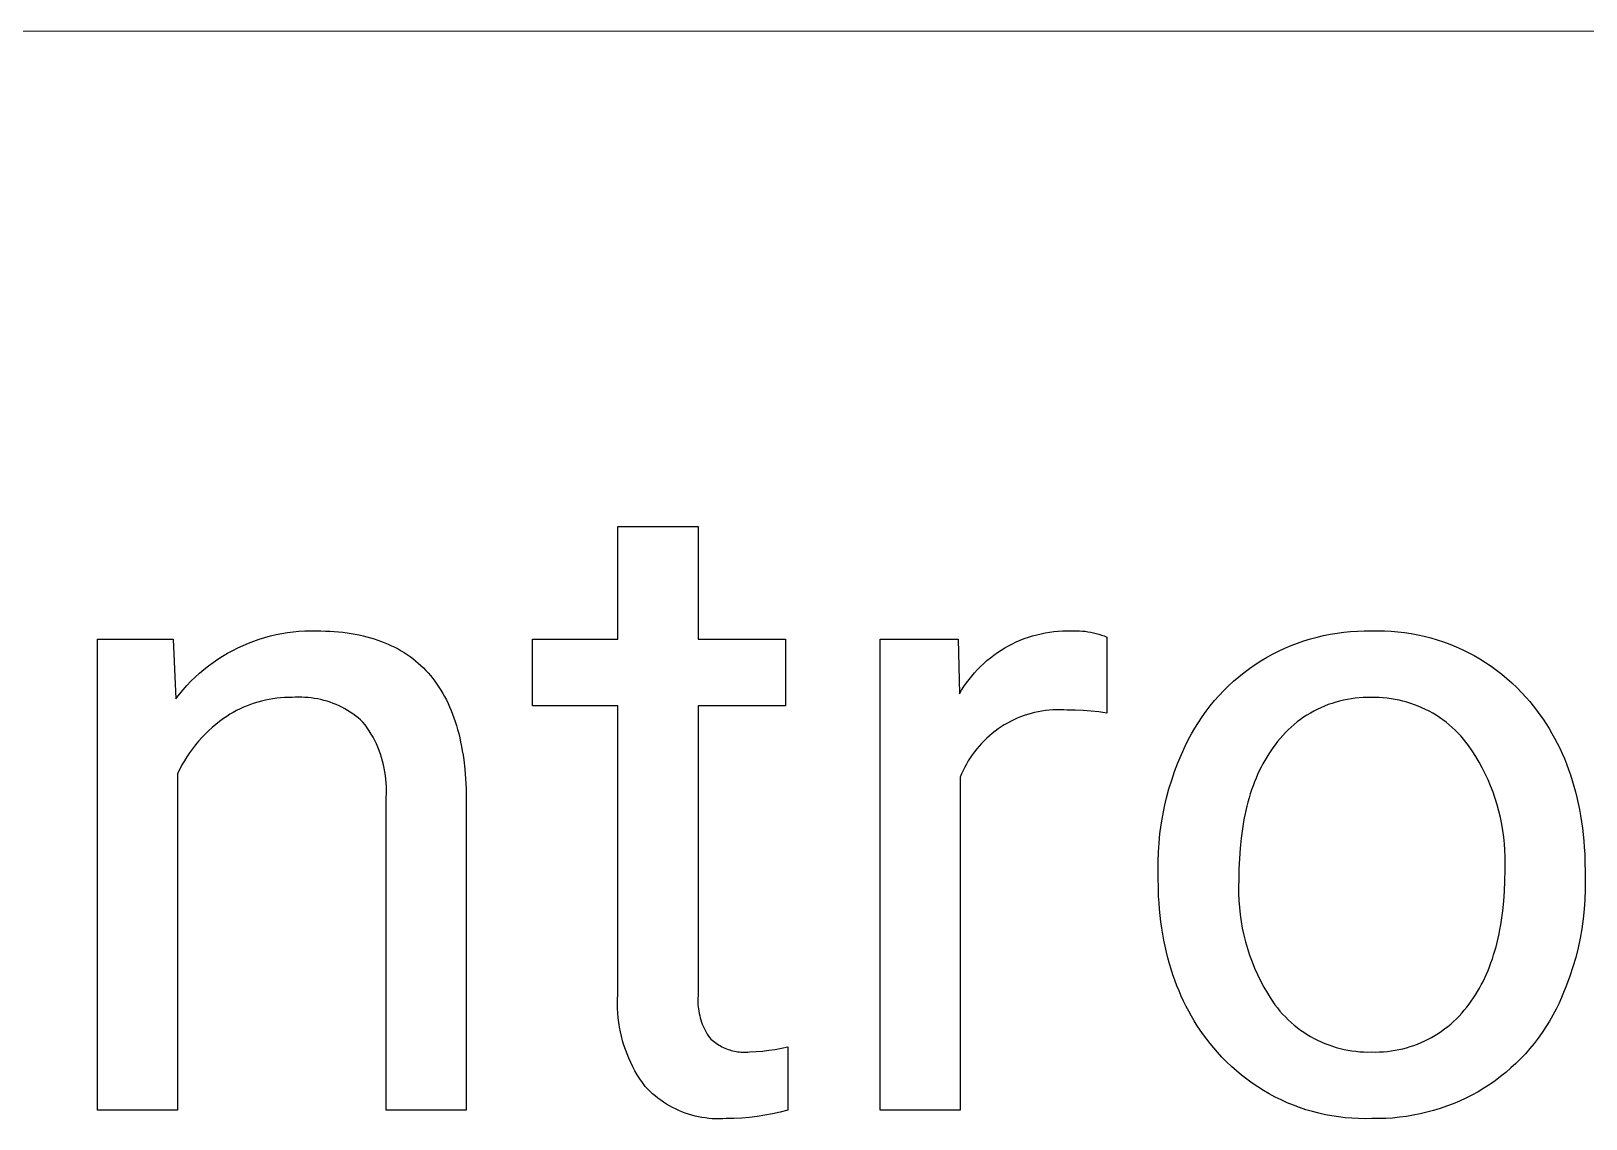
# Model space of a CAD drawing. Header units: millimetres. Extents: x -1519 to 3497, y -297 to 3208.
# Drawn here: x 2149.2 to 2234.4, y -76 to -16.4 of the extents above; entities that cross this region are included whole.
import ezdxf

# ---------------------------------------------------------------- set-up
doc = ezdxf.new("R2010")
doc.units = ezdxf.units.MM
doc.header["$MEASUREMENT"] = 0
doc.layers.add('Domyślny', color=7, linetype='Continuous', true_color=0x000000)

msp = doc.modelspace()

# ---------------------------------------------------------------- linework, layer by layer
at = {"layer": 'Domyślny', "color": 18, "lineweight": 15, "true_color": 0x000000}
msp.add_line((1601.477, -16.362), (3497.131, -16.362), dxfattribs=at)
at = {"layer": 'Domyślny'}
for p, q in [((2181.328, -49.705), (2181.328, -43.532)), ((2181.328, -43.532), (2185.729, -43.532)), ((2185.729, -43.532), (2185.729, -49.705)), ((2162.591, -49.456), (2162.902, -49.394)), ((2162.902, -49.394), (2163.216, -49.343)), ((2163.216, -49.343), (2163.53, -49.302)), ((2163.53, -49.302), (2163.846, -49.272)), ((2163.846, -49.272), (2164.163, -49.253)), ((2164.163, -49.253), (2164.48, -49.245)), ((2164.48, -49.245), (2164.797, -49.247)), ((2164.797, -49.247), (2165.05, -49.25)), ((2165.05, -49.25), (2165.299, -49.256)), ((2165.299, -49.256), (2165.544, -49.268)), ((2165.544, -49.268), (2165.785, -49.283)), ((2165.785, -49.283), (2166.022, -49.304)), ((2166.022, -49.304), (2166.255, -49.328)), ((2166.255, -49.328), (2166.484, -49.358)), ((2166.484, -49.358), (2166.709, -49.392)), ((2166.709, -49.392), (2166.931, -49.43)), ((2166.931, -49.43), (2167.148, -49.473)), ((2204.303, -49.461), (2204.535, -49.406)), ((2204.535, -49.406), (2204.768, -49.358)), ((2204.768, -49.358), (2205.004, -49.319)), ((2205.004, -49.319), (2205.24, -49.288)), ((2205.24, -49.288), (2205.478, -49.266)), ((2205.478, -49.266), (2205.716, -49.251)), ((2205.716, -49.251), (2205.954, -49.245)), ((2205.954, -49.245), (2206.193, -49.247)), ((2206.193, -49.247), (2206.346, -49.242)), ((2206.346, -49.242), (2206.5, -49.241)), ((2206.5, -49.241), (2206.653, -49.247)), ((2206.653, -49.247), (2206.807, -49.257)), ((2206.807, -49.257), (2206.959, -49.273)), ((2206.959, -49.273), (2207.111, -49.294)), ((2207.111, -49.294), (2207.263, -49.32)), ((2207.263, -49.32), (2207.413, -49.352)), ((2207.413, -49.352), (2207.562, -49.388)), ((2207.562, -49.388), (2207.71, -49.43)), ((2207.71, -49.43), (2207.856, -49.477)), ((2220.033, -49.506), (2220.399, -49.432)), ((2220.399, -49.432), (2220.768, -49.37)), ((2220.768, -49.37), (2221.139, -49.321)), ((2221.139, -49.321), (2221.511, -49.284)), ((2221.511, -49.284), (2221.884, -49.259)), ((2221.884, -49.259), (2222.257, -49.247)), ((2222.257, -49.247), (2222.631, -49.247)), ((2222.631, -49.247), (2222.999, -49.24)), ((2222.999, -49.24), (2223.366, -49.246)), ((2223.366, -49.246), (2223.733, -49.264)), ((2223.733, -49.264), (2224.099, -49.295)), ((2224.099, -49.295), (2224.464, -49.338)), ((2224.464, -49.338), (2224.828, -49.393)), ((2224.828, -49.393), (2225.189, -49.46)), ((2152.792, -75.537), (2152.792, -49.705)), ((2152.792, -49.705), (2156.953, -49.705)), ((2156.953, -49.705), (2157.096, -52.969)), ((2160.213, -50.32), (2160.496, -50.177)), ((2160.496, -50.177), (2160.784, -50.044)), ((2160.784, -50.044), (2161.077, -49.92)), ((2161.077, -49.92), (2161.373, -49.807)), ((2161.373, -49.807), (2161.673, -49.704)), ((2161.673, -49.704), (2161.976, -49.611)), ((2161.976, -49.611), (2162.282, -49.528)), ((2162.282, -49.528), (2162.591, -49.456)), ((2167.148, -49.473), (2167.361, -49.52)), ((2167.361, -49.52), (2167.571, -49.572)), ((2167.571, -49.572), (2167.776, -49.628)), ((2167.776, -49.628), (2167.978, -49.689)), ((2167.978, -49.689), (2168.176, -49.755)), ((2168.176, -49.755), (2168.369, -49.824)), ((2168.369, -49.824), (2168.559, -49.899)), ((2168.559, -49.899), (2168.745, -49.978)), ((2168.745, -49.978), (2168.927, -50.061)), ((2168.927, -50.061), (2169.104, -50.149)), ((2169.104, -50.149), (2169.278, -50.241)), ((2169.278, -50.241), (2169.448, -50.338)), ((2176.645, -53.362), (2176.645, -49.705)), ((2176.645, -49.705), (2181.328, -49.705)), ((2185.729, -49.705), (2190.53, -49.705)), ((2190.53, -49.705), (2190.53, -53.362)), ((2195.709, -75.537), (2195.709, -49.705)), ((2195.709, -49.705), (2199.988, -49.705)), ((2199.988, -49.705), (2200.06, -52.705)), ((2202.341, -50.311), (2202.544, -50.187)), ((2202.544, -50.187), (2202.752, -50.07)), ((2202.752, -50.07), (2202.964, -49.96)), ((2202.964, -49.96), (2203.179, -49.857)), ((2203.179, -49.857), (2203.398, -49.763)), ((2203.398, -49.763), (2203.62, -49.675)), ((2203.62, -49.675), (2203.845, -49.596)), ((2203.845, -49.596), (2204.073, -49.525)), ((2204.073, -49.525), (2204.303, -49.461)), ((2207.856, -49.477), (2208.001, -49.53)), ((2208.001, -49.53), (2208.143, -49.587)), ((2208.143, -49.587), (2208.143, -53.759)), ((2217.565, -50.356), (2217.904, -50.2)), ((2217.904, -50.2), (2218.249, -50.055)), ((2218.249, -50.055), (2218.598, -49.921)), ((2218.598, -49.921), (2218.951, -49.8)), ((2218.951, -49.8), (2219.309, -49.69)), ((2219.309, -49.69), (2219.669, -49.592)), ((2219.669, -49.592), (2220.033, -49.506)), ((2225.189, -49.46), (2225.548, -49.54)), ((2225.548, -49.54), (2225.903, -49.632)), ((2225.903, -49.632), (2226.256, -49.736)), ((2226.256, -49.736), (2226.605, -49.852)), ((2226.605, -49.852), (2226.949, -49.979)), ((2226.949, -49.979), (2227.29, -50.118)), ((2227.29, -50.118), (2227.625, -50.269)), ((2227.625, -50.269), (2227.955, -50.431)), ((2158.878, -51.173), (2159.133, -50.985)), ((2159.133, -50.985), (2159.395, -50.805)), ((2159.395, -50.805), (2159.662, -50.634)), ((2159.662, -50.634), (2159.935, -50.472)), ((2159.935, -50.472), (2160.213, -50.32)), ((2169.448, -50.338), (2169.614, -50.44)), ((2169.614, -50.44), (2169.776, -50.546)), ((2169.776, -50.546), (2169.935, -50.656)), ((2169.935, -50.656), (2170.089, -50.771)), ((2170.089, -50.771), (2170.239, -50.891)), ((2170.239, -50.891), (2170.385, -51.015)), ((2170.385, -51.015), (2170.528, -51.143)), ((2170.528, -51.143), (2170.666, -51.276)), ((2201.221, -51.198), (2201.394, -51.035)), ((2201.394, -51.035), (2201.573, -50.877)), ((2201.573, -50.877), (2201.758, -50.725)), ((2201.758, -50.725), (2201.947, -50.581)), ((2201.947, -50.581), (2202.142, -50.442)), ((2202.142, -50.442), (2202.341, -50.311)), ((2215.964, -51.309), (2216.269, -51.096)), ((2216.269, -51.096), (2216.58, -50.892)), ((2216.58, -50.892), (2216.902, -50.703)), ((2216.902, -50.703), (2217.231, -50.524)), ((2217.231, -50.524), (2217.565, -50.356)), ((2227.955, -50.431), (2228.279, -50.604)), ((2228.279, -50.604), (2228.597, -50.788)), ((2228.597, -50.788), (2228.909, -50.982)), ((2228.909, -50.982), (2229.214, -51.187)), ((2157.926, -52.011), (2158.153, -51.789)), ((2158.153, -51.789), (2158.388, -51.576)), ((2158.388, -51.576), (2158.63, -51.37)), ((2158.63, -51.37), (2158.878, -51.173)), ((2170.666, -51.276), (2170.801, -51.414)), ((2170.801, -51.414), (2170.931, -51.556)), ((2170.931, -51.556), (2171.058, -51.702)), ((2171.058, -51.702), (2171.18, -51.853)), ((2171.18, -51.853), (2171.299, -52.009)), ((2200.445, -52.103), (2200.588, -51.911)), ((2200.588, -51.911), (2200.737, -51.725)), ((2200.737, -51.725), (2200.892, -51.544)), ((2200.892, -51.544), (2201.053, -51.368)), ((2201.053, -51.368), (2201.221, -51.198)), ((2215.095, -52.01), (2215.377, -51.766)), ((2215.377, -51.766), (2215.667, -51.533)), ((2215.667, -51.533), (2215.964, -51.309)), ((2229.214, -51.187), (2229.512, -51.403)), ((2229.512, -51.403), (2229.802, -51.628)), ((2229.802, -51.628), (2230.085, -51.863)), ((2230.085, -51.863), (2230.359, -52.107)), ((2157.096, -52.969), (2157.291, -52.719)), ((2157.291, -52.719), (2157.495, -52.476)), ((2157.495, -52.476), (2157.706, -52.24)), ((2157.706, -52.24), (2157.926, -52.011)), ((2171.299, -52.009), (2171.414, -52.169)), ((2171.414, -52.169), (2171.524, -52.333)), ((2171.524, -52.333), (2171.631, -52.503)), ((2171.631, -52.503), (2171.734, -52.676)), ((2171.734, -52.676), (2171.833, -52.854)), ((2171.833, -52.854), (2171.928, -53.037)), ((2200.06, -52.705), (2200.181, -52.5)), ((2200.181, -52.5), (2200.31, -52.299)), ((2200.31, -52.299), (2200.445, -52.103)), ((2214.055, -53.072), (2214.302, -52.794)), ((2214.302, -52.794), (2214.557, -52.523)), ((2214.557, -52.523), (2214.822, -52.262)), ((2214.822, -52.262), (2215.095, -52.01)), ((2230.359, -52.107), (2230.625, -52.361)), ((2230.625, -52.361), (2230.882, -52.623)), ((2230.882, -52.623), (2231.131, -52.894)), ((2160.427, -53.618), (2160.242, -53.718)), ((2160.615, -53.524), (2160.427, -53.618)), ((2160.807, -53.436), (2160.615, -53.524)), ((2161.001, -53.355), (2160.807, -53.436)), ((2161.197, -53.28), (2161.001, -53.355)), ((2161.396, -53.212), (2161.197, -53.28)), ((2161.598, -53.15), (2161.396, -53.212)), ((2161.801, -53.095), (2161.598, -53.15)), ((2162.006, -53.047), (2161.801, -53.095)), ((2162.212, -53.006), (2162.006, -53.047)), ((2162.42, -52.972), (2162.212, -53.006)), ((2162.628, -52.945), (2162.42, -52.972)), ((2162.838, -52.924), (2162.628, -52.945)), ((2163.048, -52.911), (2162.838, -52.924)), ((2163.258, -52.904), (2163.048, -52.911)), ((2163.468, -52.905), (2163.258, -52.904)), ((2163.644, -52.893), (2163.468, -52.905)), ((2163.82, -52.887), (2163.644, -52.893)), ((2163.997, -52.888), (2163.82, -52.887)), ((2164.173, -52.894), (2163.997, -52.888)), ((2164.349, -52.907), (2164.173, -52.894)), ((2164.524, -52.926), (2164.349, -52.907)), ((2164.699, -52.951), (2164.524, -52.926)), ((2164.872, -52.981), (2164.699, -52.951)), ((2165.044, -53.018), (2164.872, -52.981)), ((2165.215, -53.061), (2165.044, -53.018)), ((2165.385, -53.11), (2165.215, -53.061)), ((2165.552, -53.165), (2165.385, -53.11)), ((2165.718, -53.225), (2165.552, -53.165)), ((2165.882, -53.291), (2165.718, -53.225)), ((2166.043, -53.363), (2165.882, -53.291)), ((2166.201, -53.44), (2166.043, -53.363)), ((2166.357, -53.523), (2166.201, -53.44)), ((2166.509, -53.611), (2166.357, -53.523)), ((2166.659, -53.705), (2166.509, -53.611)), ((2166.805, -53.803), (2166.659, -53.705)), ((2171.928, -53.037), (2172.019, -53.224)), ((2172.019, -53.224), (2172.106, -53.415)), ((2172.106, -53.415), (2172.189, -53.612)), ((2172.189, -53.612), (2172.268, -53.812)), ((2181.328, -53.362), (2176.645, -53.362)), ((2181.328, -69.197), (2181.328, -53.362)), ((2190.53, -53.362), (2185.729, -53.362)), ((2185.729, -53.362), (2185.729, -69.258)), ((2204.379, -53.684), (2204.183, -53.727)), ((2204.577, -53.648), (2204.379, -53.684)), ((2204.776, -53.619), (2204.577, -53.648)), ((2204.975, -53.597), (2204.776, -53.619)), ((2205.176, -53.582), (2204.975, -53.597)), ((2205.376, -53.574), (2205.176, -53.582)), ((2205.577, -53.572), (2205.376, -53.574)), ((2205.778, -53.578), (2205.577, -53.572)), ((2205.978, -53.591), (2205.778, -53.578)), ((2206.413, -53.596), (2205.978, -53.591)), ((2206.847, -53.615), (2206.413, -53.596)), ((2207.281, -53.648), (2206.847, -53.615)), ((2207.713, -53.696), (2207.281, -53.648)), ((2208.143, -53.759), (2207.713, -53.696)), ((2213.373, -53.955), (2213.59, -53.653)), ((2213.59, -53.653), (2213.818, -53.359)), ((2213.818, -53.359), (2214.055, -53.072)), ((2219.493, -53.652), (2219.303, -53.758)), ((2219.686, -53.553), (2219.493, -53.652)), ((2219.883, -53.46), (2219.686, -53.553)), ((2220.083, -53.374), (2219.883, -53.46)), ((2220.285, -53.295), (2220.083, -53.374)), ((2220.491, -53.223), (2220.285, -53.295)), ((2220.698, -53.159), (2220.491, -53.223)), ((2220.908, -53.101), (2220.698, -53.159)), ((2221.119, -53.051), (2220.908, -53.101)), ((2221.333, -53.008), (2221.119, -53.051)), ((2221.547, -52.972), (2221.333, -53.008)), ((2221.763, -52.944), (2221.547, -52.972)), ((2221.979, -52.923), (2221.763, -52.944)), ((2222.196, -52.909), (2221.979, -52.923)), ((2222.414, -52.903), (2222.196, -52.909)), ((2222.631, -52.905), (2222.414, -52.903)), ((2222.852, -52.903), (2222.631, -52.905)), ((2223.073, -52.908), (2222.852, -52.903)), ((2223.293, -52.921), (2223.073, -52.908)), ((2223.513, -52.942), (2223.293, -52.921)), ((2223.732, -52.97), (2223.513, -52.942)), ((2223.95, -53.006), (2223.732, -52.97)), ((2224.167, -53.049), (2223.95, -53.006)), ((2224.382, -53.1), (2224.167, -53.049)), ((2224.595, -53.158), (2224.382, -53.1)), ((2224.806, -53.224), (2224.595, -53.158)), ((2225.015, -53.296), (2224.806, -53.224)), ((2225.221, -53.376), (2225.015, -53.296)), ((2225.424, -53.463), (2225.221, -53.376)), ((2225.624, -53.557), (2225.424, -53.463)), ((2225.82, -53.658), (2225.624, -53.557)), ((2226.013, -53.766), (2225.82, -53.658)), ((2231.131, -52.894), (2231.33, -53.125)), ((2231.33, -53.125), (2231.524, -53.36)), ((2231.524, -53.36), (2231.711, -53.599)), ((2231.711, -53.599), (2231.891, -53.844)), ((2159.087, -54.549), (2158.891, -54.728)), ((2159.288, -54.378), (2159.087, -54.549)), ((2159.496, -54.213), (2159.288, -54.378)), ((2159.709, -54.055), (2159.496, -54.213)), ((2159.883, -53.937), (2159.709, -54.055)), ((2160.061, -53.825), (2159.883, -53.937)), ((2160.242, -53.718), (2160.061, -53.825)), ((2166.948, -53.907), (2166.805, -53.803)), ((2167.087, -54.015), (2166.948, -53.907)), ((2167.222, -54.128), (2167.087, -54.015)), ((2167.353, -54.246), (2167.222, -54.128)), ((2167.475, -54.407), (2167.353, -54.246)), ((2167.592, -54.571), (2167.475, -54.407)), ((2172.268, -53.812), (2172.344, -54.017)), ((2172.344, -54.017), (2172.415, -54.227)), ((2172.415, -54.227), (2172.482, -54.441)), ((2172.482, -54.441), (2172.546, -54.66)), ((2202.346, -54.513), (2202.18, -54.626)), ((2202.516, -54.407), (2202.346, -54.513)), ((2202.69, -54.306), (2202.516, -54.407)), ((2202.867, -54.211), (2202.69, -54.306)), ((2203.047, -54.123), (2202.867, -54.211)), ((2203.23, -54.04), (2203.047, -54.123)), ((2203.416, -53.964), (2203.23, -54.04)), ((2203.605, -53.895), (2203.416, -53.964)), ((2203.796, -53.832), (2203.605, -53.895)), ((2203.988, -53.776), (2203.796, -53.832)), ((2204.183, -53.727), (2203.988, -53.776)), ((2212.969, -54.58), (2213.166, -54.264)), ((2213.166, -54.264), (2213.373, -53.955)), ((2218.25, -54.525), (2218.091, -54.673)), ((2218.414, -54.382), (2218.25, -54.525)), ((2218.583, -54.245), (2218.414, -54.382)), ((2218.757, -54.114), (2218.583, -54.245)), ((2218.935, -53.989), (2218.757, -54.114)), ((2219.117, -53.871), (2218.935, -53.989)), ((2219.303, -53.758), (2219.117, -53.871)), ((2226.202, -53.88), (2226.013, -53.766)), ((2226.388, -54), (2226.202, -53.88)), ((2226.568, -54.127), (2226.388, -54)), ((2226.745, -54.26), (2226.568, -54.127)), ((2226.916, -54.4), (2226.745, -54.26)), ((2227.083, -54.544), (2226.916, -54.4)), ((2227.245, -54.695), (2227.083, -54.544)), ((2231.891, -53.844), (2232.065, -54.093)), ((2232.065, -54.093), (2232.233, -54.347)), ((2232.233, -54.347), (2232.395, -54.605)), ((2158.341, -55.302), (2158.171, -55.505)), ((2158.518, -55.104), (2158.341, -55.302)), ((2158.701, -54.913), (2158.518, -55.104)), ((2158.891, -54.728), (2158.701, -54.913)), ((2167.703, -54.739), (2167.592, -54.571)), ((2167.808, -54.911), (2167.703, -54.739)), ((2167.908, -55.086), (2167.808, -54.911)), ((2168.001, -55.264), (2167.908, -55.086)), ((2168.089, -55.446), (2168.001, -55.264)), ((2172.546, -54.66), (2172.605, -54.883)), ((2172.605, -54.883), (2172.661, -55.111)), ((2172.661, -55.111), (2172.712, -55.343)), ((2172.712, -55.343), (2172.76, -55.58)), ((2201.412, -55.272), (2201.272, -55.416)), ((2201.556, -55.132), (2201.412, -55.272)), ((2201.705, -54.998), (2201.556, -55.132)), ((2201.859, -54.868), (2201.705, -54.998)), ((2202.017, -54.744), (2201.859, -54.868)), ((2202.18, -54.626), (2202.017, -54.744)), ((2212.444, -55.564), (2212.608, -55.23)), ((2212.608, -55.23), (2212.783, -54.902)), ((2212.783, -54.902), (2212.969, -54.58)), ((2217.508, -55.318), (2217.377, -55.491)), ((2217.645, -55.149), (2217.508, -55.318)), ((2217.788, -54.985), (2217.645, -55.149)), ((2217.937, -54.827), (2217.788, -54.985)), ((2218.091, -54.673), (2217.937, -54.827)), ((2227.401, -54.851), (2227.245, -54.695)), ((2227.552, -55.013), (2227.401, -54.851)), ((2227.697, -55.179), (2227.552, -55.013)), ((2227.836, -55.351), (2227.697, -55.179)), ((2227.969, -55.527), (2227.836, -55.351)), ((2232.395, -54.605), (2232.55, -54.868)), ((2232.55, -54.868), (2232.699, -55.136)), ((2232.699, -55.136), (2232.842, -55.409)), ((2232.842, -55.409), (2232.978, -55.686)), ((2157.705, -56.149), (2157.564, -56.373)), ((2157.853, -55.929), (2157.705, -56.149)), ((2158.009, -55.714), (2157.853, -55.929)), ((2158.171, -55.505), (2158.009, -55.714)), ((2168.17, -55.63), (2168.089, -55.446)), ((2168.245, -55.817), (2168.17, -55.63)), ((2168.314, -56.007), (2168.245, -55.817)), ((2168.377, -56.198), (2168.314, -56.007)), ((2168.433, -56.392), (2168.377, -56.198)), ((2172.76, -55.58), (2172.804, -55.821)), ((2172.804, -55.821), (2172.843, -56.067)), ((2172.843, -56.067), (2172.879, -56.317)), ((2200.654, -56.206), (2200.548, -56.376)), ((2200.767, -56.04), (2200.654, -56.206)), ((2200.885, -55.877), (2200.767, -56.04)), ((2201.009, -55.719), (2200.885, -55.877)), ((2201.138, -55.565), (2201.009, -55.719)), ((2201.272, -55.416), (2201.138, -55.565)), ((2212.041, -56.486), (2212.235, -56.022)), ((2212.235, -56.022), (2212.444, -55.564)), ((2216.909, -56.172), (2216.801, -56.354)), ((2217.02, -55.996), (2216.909, -56.172)), ((2217.135, -55.823), (2217.02, -55.996)), ((2217.254, -55.655), (2217.135, -55.823)), ((2217.377, -55.491), (2217.254, -55.655)), ((2228.175, -55.826), (2227.969, -55.527)), ((2228.37, -56.133), (2228.175, -55.826)), ((2228.555, -56.445), (2228.37, -56.133)), ((2232.978, -55.686), (2233.108, -55.968)), ((2233.108, -55.968), (2233.232, -56.255)), ((2233.232, -56.255), (2233.349, -56.546)), ((2157.306, -56.836), (2157.189, -57.074)), ((2157.189, -57.074), (2157.189, -75.537)), ((2157.431, -56.602), (2157.306, -56.836)), ((2157.564, -56.373), (2157.431, -56.602)), ((2168.482, -56.587), (2168.433, -56.392)), ((2168.525, -56.784), (2168.482, -56.587)), ((2168.561, -56.982), (2168.525, -56.784)), ((2168.591, -57.181), (2168.561, -56.982)), ((2172.879, -56.317), (2172.939, -56.831)), ((2172.939, -56.831), (2172.983, -57.363)), ((2200.182, -57.091), (2200.106, -57.277)), ((2200.264, -56.908), (2200.182, -57.091)), ((2200.352, -56.727), (2200.264, -56.908)), ((2200.447, -56.55), (2200.352, -56.727)), ((2200.548, -56.376), (2200.447, -56.55)), ((2211.7, -57.431), (2211.862, -56.956)), ((2211.862, -56.956), (2212.041, -56.486)), ((2216.503, -56.924), (2216.411, -57.122)), ((2216.599, -56.729), (2216.503, -56.924)), ((2216.698, -56.539), (2216.599, -56.729)), ((2216.801, -56.354), (2216.698, -56.539)), ((2228.73, -56.764), (2228.555, -56.445)), ((2228.894, -57.088), (2228.73, -56.764)), ((2229.047, -57.418), (2228.894, -57.088)), ((2233.349, -56.546), (2233.46, -56.842)), ((2233.46, -56.842), (2233.564, -57.143)), ((2168.614, -57.382), (2168.591, -57.181)), ((2168.63, -57.583), (2168.614, -57.382)), ((2168.639, -57.784), (2168.63, -57.583)), ((2168.641, -57.985), (2168.639, -57.784)), ((2172.983, -57.363), (2173.011, -57.913)), ((2173.011, -57.913), (2173.023, -58.481)), ((2200.106, -57.277), (2200.106, -75.537)), ((2211.421, -58.397), (2211.552, -57.912)), ((2211.552, -57.912), (2211.7, -57.431)), ((2216.084, -57.96), (2216.012, -58.181)), ((2216.16, -57.744), (2216.084, -57.96)), ((2216.24, -57.532), (2216.16, -57.744)), ((2216.324, -57.325), (2216.24, -57.532)), ((2216.411, -57.122), (2216.324, -57.325)), ((2229.189, -57.752), (2229.047, -57.418)), ((2229.32, -58.091), (2229.189, -57.752)), ((2233.564, -57.143), (2233.663, -57.449)), ((2233.663, -57.449), (2233.755, -57.759)), ((2233.755, -57.759), (2233.84, -58.074)), ((2168.626, -58.388), (2168.637, -58.187)), ((2168.626, -75.537), (2168.626, -58.388)), ((2168.637, -58.187), (2168.641, -57.985)), ((2173.023, -58.481), (2173.023, -75.537)), ((2211.306, -58.887), (2211.421, -58.397)), ((2215.879, -58.634), (2215.819, -58.868)), ((2215.943, -58.405), (2215.879, -58.634)), ((2216.012, -58.181), (2215.943, -58.405)), ((2229.439, -58.434), (2229.32, -58.091)), ((2229.547, -58.781), (2229.439, -58.434)), ((2229.644, -59.131), (2229.547, -58.781)), ((2233.84, -58.074), (2233.919, -58.393)), ((2233.919, -58.393), (2233.992, -58.718)), ((2233.992, -58.718), (2234.059, -59.047)), ((2211.124, -59.876), (2211.207, -59.38)), ((2211.207, -59.38), (2211.306, -58.887)), ((2215.661, -59.594), (2215.616, -59.845)), ((2215.709, -59.348), (2215.661, -59.594)), ((2215.762, -59.106), (2215.709, -59.348)), ((2215.819, -58.868), (2215.762, -59.106)), ((2229.729, -59.484), (2229.644, -59.131)), ((2229.802, -59.84), (2229.729, -59.484)), ((2234.059, -59.047), (2234.119, -59.381)), ((2234.119, -59.381), (2234.173, -59.719)), ((2211.008, -60.875), (2211.058, -60.374)), ((2211.058, -60.374), (2211.124, -59.876)), ((2215.575, -60.101), (2215.505, -60.624)), ((2215.616, -59.845), (2215.575, -60.101)), ((2229.863, -60.198), (2229.802, -59.84)), ((2229.912, -60.558), (2229.863, -60.198)), ((2234.173, -59.719), (2234.22, -60.062)), ((2234.22, -60.062), (2234.262, -60.41)), ((2234.262, -60.41), (2234.297, -60.763)), ((2210.958, -61.879), (2210.975, -61.376)), ((2210.975, -61.376), (2211.008, -60.875)), ((2215.45, -61.165), (2215.411, -61.723)), ((2215.505, -60.624), (2215.45, -61.165)), ((2229.95, -60.919), (2229.912, -60.558)), ((2229.975, -61.281), (2229.95, -60.919)), ((2229.988, -61.644), (2229.975, -61.281)), ((2234.297, -60.763), (2234.325, -61.12)), ((2234.325, -61.12), (2234.347, -61.482)), ((2210.958, -62.381), (2210.958, -61.879)), ((2215.411, -61.723), (2215.388, -62.299)), ((2229.979, -62.371), (2229.989, -62.008)), ((2229.989, -62.008), (2229.988, -61.644)), ((2234.347, -61.482), (2234.363, -61.848)), ((2234.363, -61.848), (2234.376, -62.596)), ((2210.958, -62.692), (2210.958, -62.381)), ((2210.97, -63.434), (2210.958, -62.692)), ((2215.38, -62.892), (2215.368, -63.275)), ((2215.388, -62.299), (2215.38, -62.892)), ((2229.948, -63.519), (2229.971, -62.953)), ((2229.971, -62.953), (2229.979, -62.371)), ((2234.376, -62.907), (2234.375, -63.443)), ((2234.376, -62.596), (2234.376, -62.907)), ((2210.986, -63.798), (2210.97, -63.434)), ((2211.009, -64.157), (2210.986, -63.798)), ((2215.368, -63.275), (2215.369, -63.658)), ((2215.369, -63.658), (2215.383, -64.04)), ((2229.909, -64.068), (2229.948, -63.519)), ((2234.375, -63.443), (2234.356, -63.979)), ((2211.037, -64.512), (2211.009, -64.157)), ((2211.072, -64.862), (2211.037, -64.512)), ((2215.383, -64.04), (2215.411, -64.422)), ((2215.411, -64.422), (2215.452, -64.802)), ((2229.786, -65.117), (2229.855, -64.601)), ((2229.855, -64.601), (2229.909, -64.068)), ((2234.319, -64.513), (2234.262, -65.047)), ((2234.356, -63.979), (2234.319, -64.513)), ((2211.113, -65.208), (2211.072, -64.862)), ((2211.161, -65.549), (2211.113, -65.208)), ((2211.215, -65.885), (2211.161, -65.549)), ((2215.452, -64.802), (2215.506, -65.181)), ((2215.506, -65.181), (2215.573, -65.558)), ((2215.573, -65.558), (2215.654, -65.932)), ((2229.653, -65.861), (2229.701, -65.617)), ((2229.701, -65.617), (2229.745, -65.369)), ((2229.745, -65.369), (2229.786, -65.117)), ((2234.187, -65.578), (2234.094, -66.105)), ((2234.262, -65.047), (2234.187, -65.578)), ((2211.275, -66.217), (2211.215, -65.885)), ((2211.341, -66.544), (2211.275, -66.217)), ((2215.654, -65.932), (2215.747, -66.303)), ((2215.747, -66.303), (2215.853, -66.671)), ((2229.485, -66.568), (2229.545, -66.336)), ((2229.545, -66.336), (2229.601, -66.101)), ((2229.601, -66.101), (2229.653, -65.861)), ((2234.094, -66.105), (2233.983, -66.63)), ((2211.414, -66.866), (2211.341, -66.544)), ((2211.493, -67.184), (2211.414, -66.866)), ((2211.579, -67.497), (2211.493, -67.184)), ((2215.853, -66.671), (2215.973, -67.034)), ((2215.973, -67.034), (2216.104, -67.394)), ((2229.208, -67.453), (2229.283, -67.238)), ((2229.283, -67.238), (2229.354, -67.019)), ((2229.354, -67.019), (2229.422, -66.795)), ((2229.422, -66.795), (2229.485, -66.568)), ((2233.853, -67.15), (2233.705, -67.666)), ((2233.983, -66.63), (2233.853, -67.15)), ((2211.671, -67.806), (2211.579, -67.497)), ((2211.769, -68.11), (2211.671, -67.806)), ((2211.874, -68.409), (2211.769, -68.11)), ((2216.104, -67.394), (2216.248, -67.748)), ((2216.248, -67.748), (2216.405, -68.097)), ((2216.405, -68.097), (2216.573, -68.441)), ((2228.869, -68.273), (2228.959, -68.074)), ((2228.959, -68.074), (2229.046, -67.871)), ((2229.046, -67.871), (2229.129, -67.664)), ((2229.129, -67.664), (2229.208, -67.453)), ((2233.54, -68.176), (2233.356, -68.679)), ((2233.705, -67.666), (2233.54, -68.176)), ((2211.985, -68.704), (2211.874, -68.409)), ((2212.102, -68.994), (2211.985, -68.704)), ((2212.225, -69.28), (2212.102, -68.994)), ((2216.573, -68.441), (2216.754, -68.779)), ((2216.754, -68.779), (2216.946, -69.11)), ((2228.358, -69.205), (2228.468, -69.027)), ((2228.468, -69.027), (2228.574, -68.844)), ((2228.574, -68.844), (2228.676, -68.658)), ((2228.676, -68.658), (2228.774, -68.467)), ((2228.774, -68.467), (2228.869, -68.273)), ((2233.356, -68.679), (2233.156, -69.177)), ((2181.313, -69.707), (2181.316, -69.452)), ((2181.318, -69.962), (2181.313, -69.707)), ((2181.316, -69.452), (2181.328, -69.197)), ((2185.722, -69.38), (2185.719, -69.502)), ((2185.719, -69.502), (2185.721, -69.624)), ((2185.721, -69.624), (2185.726, -69.746)), ((2185.729, -69.258), (2185.722, -69.38)), ((2185.726, -69.746), (2185.736, -69.868)), ((2185.736, -69.868), (2185.75, -69.989)), ((2212.355, -69.561), (2212.225, -69.28)), ((2212.492, -69.837), (2212.355, -69.561)), ((2212.634, -70.109), (2212.492, -69.837)), ((2216.946, -69.11), (2217.149, -69.434)), ((2217.149, -69.434), (2217.364, -69.751)), ((2217.364, -69.751), (2217.497, -69.925)), ((2227.744, -70.052), (2227.878, -69.886)), ((2227.878, -69.886), (2228.005, -69.715)), ((2228.005, -69.715), (2228.127, -69.549)), ((2228.127, -69.549), (2228.244, -69.379)), ((2228.244, -69.379), (2228.358, -69.205)), ((2232.938, -69.667), (2232.776, -70)), ((2233.156, -69.177), (2232.938, -69.667)), ((2181.331, -70.217), (2181.318, -69.962)), ((2181.354, -70.471), (2181.331, -70.217)), ((2181.384, -70.724), (2181.354, -70.471)), ((2181.424, -70.976), (2181.384, -70.724)), ((2185.75, -69.989), (2185.769, -70.11)), ((2185.769, -70.11), (2185.791, -70.23)), ((2185.791, -70.23), (2185.818, -70.35)), ((2185.818, -70.35), (2185.848, -70.468)), ((2185.848, -70.468), (2185.883, -70.585)), ((2185.883, -70.585), (2185.922, -70.701)), ((2185.922, -70.701), (2185.964, -70.816)), ((2212.783, -70.376), (2212.634, -70.109)), ((2212.938, -70.639), (2212.783, -70.376)), ((2213.1, -70.897), (2212.938, -70.639)), ((2217.497, -69.925), (2217.636, -70.095)), ((2217.636, -70.095), (2217.781, -70.26)), ((2217.781, -70.26), (2217.932, -70.42)), ((2217.932, -70.42), (2218.088, -70.574)), ((2218.088, -70.574), (2218.249, -70.723)), ((2218.249, -70.723), (2218.415, -70.867)), ((2226.999, -70.811), (2227.158, -70.67)), ((2227.158, -70.67), (2227.312, -70.523)), ((2227.312, -70.523), (2227.462, -70.371)), ((2227.462, -70.371), (2227.606, -70.214)), ((2227.606, -70.214), (2227.744, -70.052)), ((2232.419, -70.65), (2232.224, -70.965)), ((2232.603, -70.328), (2232.419, -70.65)), ((2232.776, -70), (2232.603, -70.328)), ((2181.471, -71.227), (2181.424, -70.976)), ((2181.528, -71.475), (2181.471, -71.227)), ((2181.592, -71.722), (2181.528, -71.475)), ((2185.964, -70.816), (2186.011, -70.929)), ((2186.011, -70.929), (2186.062, -71.04)), ((2186.062, -71.04), (2186.116, -71.15)), ((2186.116, -71.15), (2186.174, -71.257)), ((2186.174, -71.257), (2186.236, -71.363)), ((2186.236, -71.363), (2186.301, -71.466)), ((2186.301, -71.466), (2186.37, -71.567)), ((2186.37, -71.567), (2186.437, -71.631)), ((2213.268, -71.15), (2213.1, -70.897)), ((2213.442, -71.399), (2213.268, -71.15)), ((2213.623, -71.643), (2213.442, -71.399)), ((2218.415, -70.867), (2218.586, -71.004)), ((2218.586, -71.004), (2218.761, -71.136)), ((2218.761, -71.136), (2218.942, -71.261)), ((2218.942, -71.261), (2219.126, -71.38)), ((2219.126, -71.38), (2219.314, -71.493)), ((2219.314, -71.493), (2219.506, -71.599)), ((2219.506, -71.599), (2219.702, -71.699)), ((2225.764, -71.642), (2225.951, -71.542)), ((2225.951, -71.542), (2226.136, -71.435)), ((2226.136, -71.435), (2226.317, -71.322)), ((2226.317, -71.322), (2226.493, -71.203)), ((2226.493, -71.203), (2226.666, -71.078)), ((2226.666, -71.078), (2226.835, -70.948)), ((2226.835, -70.948), (2226.999, -70.811)), ((2231.803, -71.575), (2231.577, -71.869)), ((2232.019, -71.273), (2231.803, -71.575)), ((2232.224, -70.965), (2232.019, -71.273)), ((2181.665, -71.967), (2181.592, -71.722)), ((2181.746, -72.208), (2181.665, -71.967)), ((2181.835, -72.448), (2181.746, -72.208)), ((2181.933, -72.683), (2181.835, -72.448)), ((2186.437, -71.631), (2186.505, -71.692)), ((2186.505, -71.692), (2186.576, -71.751)), ((2186.576, -71.751), (2186.649, -71.808)), ((2186.649, -71.808), (2186.723, -71.862)), ((2186.723, -71.862), (2186.8, -71.913)), ((2186.8, -71.913), (2186.878, -71.962)), ((2186.878, -71.962), (2186.958, -72.009)), ((2186.958, -72.009), (2187.039, -72.052)), ((2187.039, -72.052), (2187.122, -72.093)), ((2187.122, -72.093), (2187.206, -72.131)), ((2187.206, -72.131), (2187.291, -72.166)), ((2187.291, -72.166), (2187.377, -72.198)), ((2187.377, -72.198), (2187.465, -72.227)), ((2187.465, -72.227), (2187.553, -72.253)), ((2187.553, -72.253), (2187.643, -72.276)), ((2187.643, -72.276), (2187.732, -72.296)), ((2187.732, -72.296), (2187.823, -72.313)), ((2187.823, -72.313), (2187.914, -72.327)), ((2187.914, -72.327), (2188.006, -72.338)), ((2188.006, -72.338), (2188.098, -72.345)), ((2188.098, -72.345), (2188.19, -72.35)), ((2188.19, -72.35), (2188.282, -72.351)), ((2188.282, -72.351), (2188.374, -72.35)), ((2188.374, -72.35), (2188.466, -72.345)), ((2188.466, -72.345), (2188.558, -72.337)), ((2188.558, -72.337), (2188.909, -72.318)), ((2188.909, -72.318), (2189.26, -72.288)), ((2189.26, -72.288), (2189.61, -72.247)), ((2189.61, -72.247), (2189.958, -72.194)), ((2189.958, -72.194), (2190.304, -72.13)), ((2190.304, -72.13), (2190.648, -72.054)), ((2190.648, -72.054), (2190.648, -75.53)), ((2213.81, -71.882), (2213.623, -71.643)), ((2214.003, -72.117), (2213.81, -71.882)), ((2214.203, -72.347), (2214.003, -72.117)), ((2214.45, -72.618), (2214.203, -72.347)), ((2219.702, -71.699), (2219.901, -71.791)), ((2219.901, -71.791), (2220.103, -71.877)), ((2220.103, -71.877), (2220.308, -71.956)), ((2220.308, -71.956), (2220.515, -72.027)), ((2220.515, -72.027), (2220.725, -72.092)), ((2220.725, -72.092), (2220.937, -72.149)), ((2220.937, -72.149), (2221.151, -72.198)), ((2221.151, -72.198), (2221.366, -72.241)), ((2221.366, -72.241), (2221.583, -72.275)), ((2221.583, -72.275), (2221.801, -72.303)), ((2221.801, -72.303), (2222.019, -72.323)), ((2222.019, -72.323), (2222.239, -72.335)), ((2222.239, -72.335), (2222.458, -72.34)), ((2222.458, -72.34), (2222.677, -72.337)), ((2222.677, -72.337), (2222.891, -72.34)), ((2222.891, -72.34), (2223.104, -72.336)), ((2223.104, -72.336), (2223.317, -72.324)), ((2223.317, -72.324), (2223.529, -72.306)), ((2223.529, -72.306), (2223.74, -72.281)), ((2223.74, -72.281), (2223.951, -72.248)), ((2223.951, -72.248), (2224.16, -72.208)), ((2224.16, -72.208), (2224.368, -72.161)), ((2224.368, -72.161), (2224.575, -72.108)), ((2224.575, -72.108), (2224.779, -72.047)), ((2224.779, -72.047), (2224.981, -71.979)), ((2224.981, -71.979), (2225.181, -71.905)), ((2225.181, -71.905), (2225.378, -71.824)), ((2225.378, -71.824), (2225.572, -71.736)), ((2225.572, -71.736), (2225.764, -71.642)), ((2231.096, -72.433), (2230.841, -72.702)), ((2231.341, -72.155), (2231.096, -72.433)), ((2231.577, -71.869), (2231.341, -72.155)), ((2182.038, -72.916), (2181.933, -72.683)), ((2182.15, -73.145), (2182.038, -72.916)), ((2182.271, -73.369), (2182.15, -73.145)), ((2214.707, -72.88), (2214.45, -72.618)), ((2214.972, -73.133), (2214.707, -72.88)), ((2215.245, -73.377), (2214.972, -73.133)), ((2230.305, -73.214), (2230.025, -73.457)), ((2230.578, -72.963), (2230.305, -73.214)), ((2230.841, -72.702), (2230.578, -72.963)), ((2182.399, -73.59), (2182.271, -73.369)), ((2182.534, -73.806), (2182.399, -73.59)), ((2182.677, -74.018), (2182.534, -73.806)), ((2182.827, -74.224), (2182.677, -74.018)), ((2215.527, -73.612), (2215.245, -73.377)), ((2215.816, -73.837), (2215.527, -73.612)), ((2216.113, -74.052), (2215.816, -73.837)), ((2216.417, -74.257), (2216.113, -74.052)), ((2229.136, -74.124), (2228.825, -74.326)), ((2229.439, -73.912), (2229.136, -74.124)), ((2229.736, -73.689), (2229.439, -73.912)), ((2230.025, -73.457), (2229.736, -73.689)), ((2182.958, -74.363), (2182.827, -74.224)), ((2183.093, -74.496), (2182.958, -74.363)), ((2183.234, -74.625), (2183.093, -74.496)), ((2183.378, -74.749), (2183.234, -74.625)), ((2183.527, -74.867), (2183.378, -74.749)), ((2183.68, -74.981), (2183.527, -74.867)), ((2183.837, -75.089), (2183.68, -74.981)), ((2216.728, -74.451), (2216.417, -74.257)), ((2217.045, -74.635), (2216.728, -74.451)), ((2217.368, -74.808), (2217.045, -74.635)), ((2217.697, -74.97), (2217.368, -74.808)), ((2218.031, -75.121), (2217.697, -74.97)), ((2227.825, -74.871), (2227.48, -75.03)), ((2228.164, -74.7), (2227.825, -74.871)), ((2228.498, -74.519), (2228.164, -74.7)), ((2228.825, -74.326), (2228.498, -74.519)), ((2157.189, -75.537), (2152.792, -75.537)), ((2173.023, -75.537), (2168.626, -75.537)), ((2183.997, -75.192), (2183.837, -75.089)), ((2184.161, -75.289), (2183.997, -75.192)), ((2184.328, -75.38), (2184.161, -75.289)), ((2184.498, -75.465), (2184.328, -75.38)), ((2184.671, -75.545), (2184.498, -75.465)), ((2184.847, -75.618), (2184.671, -75.545)), ((2185.025, -75.686), (2184.847, -75.618)), ((2185.205, -75.747), (2185.025, -75.686)), ((2185.387, -75.802), (2185.205, -75.747)), ((2185.571, -75.85), (2185.387, -75.802)), ((2185.757, -75.892), (2185.571, -75.85)), ((2188.975, -75.873), (2188.551, -75.924)), ((2189.397, -75.808), (2188.975, -75.873)), ((2189.817, -75.729), (2189.397, -75.808)), ((2190.234, -75.636), (2189.817, -75.729)), ((2190.648, -75.53), (2190.234, -75.636)), ((2200.106, -75.537), (2195.709, -75.537)), ((2218.371, -75.26), (2218.031, -75.121)), ((2218.714, -75.387), (2218.371, -75.26)), ((2219.062, -75.503), (2218.714, -75.387)), ((2219.414, -75.607), (2219.062, -75.503)), ((2219.769, -75.699), (2219.414, -75.607)), ((2220.126, -75.779), (2219.769, -75.699)), ((2220.487, -75.847), (2220.126, -75.779)), ((2220.849, -75.902), (2220.487, -75.847)), ((2224.57, -75.872), (2224.194, -75.922)), ((2224.945, -75.809), (2224.57, -75.872)), ((2225.317, -75.735), (2224.945, -75.809)), ((2225.687, -75.648), (2225.317, -75.735)), ((2226.053, -75.548), (2225.687, -75.648)), ((2226.416, -75.436), (2226.053, -75.548)), ((2226.775, -75.313), (2226.416, -75.436)), ((2227.13, -75.177), (2226.775, -75.313)), ((2227.48, -75.03), (2227.13, -75.177)), ((2185.944, -75.928), (2185.757, -75.892)), ((2186.132, -75.957), (2185.944, -75.928)), ((2186.321, -75.98), (2186.132, -75.957)), ((2186.511, -75.996), (2186.321, -75.98)), ((2186.701, -76.005), (2186.511, -75.996)), ((2186.892, -76.008), (2186.701, -76.005)), ((2187.082, -76.005), (2186.892, -76.008)), ((2187.272, -75.994), (2187.082, -76.005)), ((2187.699, -75.985), (2187.272, -75.994)), ((2188.125, -75.962), (2187.699, -75.985)), ((2188.551, -75.924), (2188.125, -75.962)), ((2221.213, -75.946), (2220.849, -75.902)), ((2221.578, -75.976), (2221.213, -75.946)), ((2221.944, -75.995), (2221.578, -75.976)), ((2222.311, -76.001), (2221.944, -75.995)), ((2222.677, -75.994), (2222.311, -76.001)), ((2223.057, -75.995), (2222.677, -75.994)), ((2223.437, -75.983), (2223.057, -75.995)), ((2223.816, -75.959), (2223.437, -75.983)), ((2224.194, -75.922), (2223.816, -75.959))]:
    msp.add_line(p, q, dxfattribs=at)

doc.saveas('drawing.dxf')
